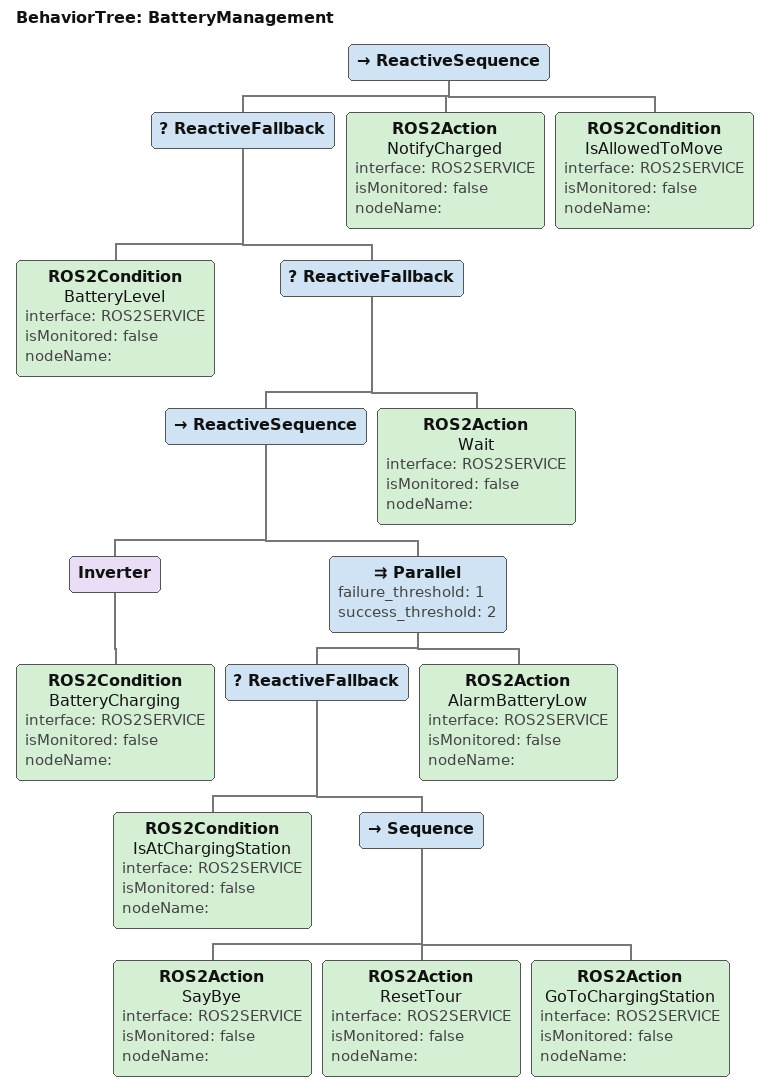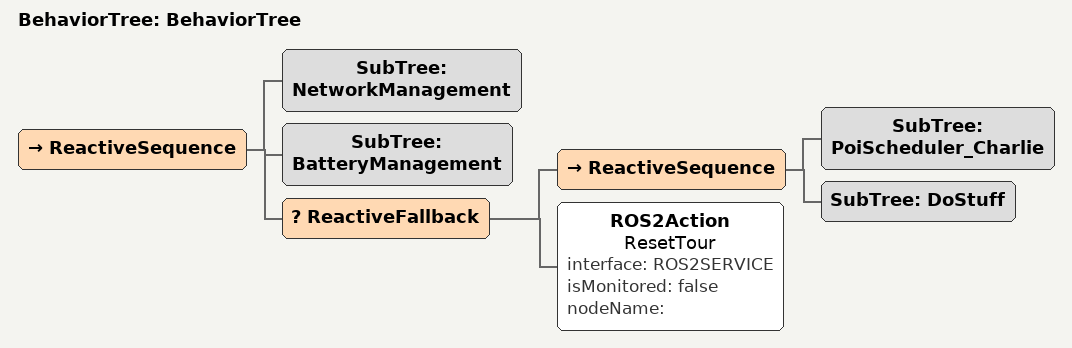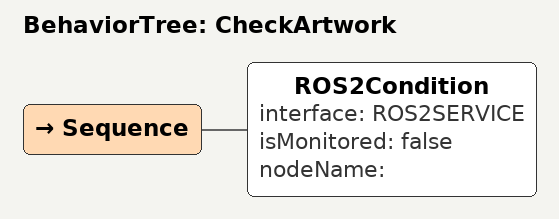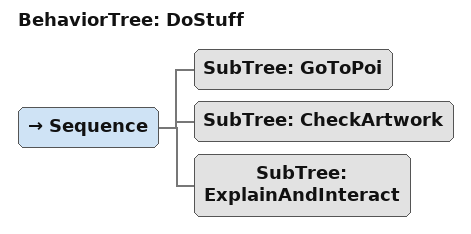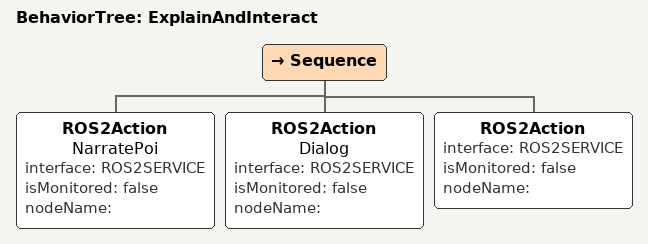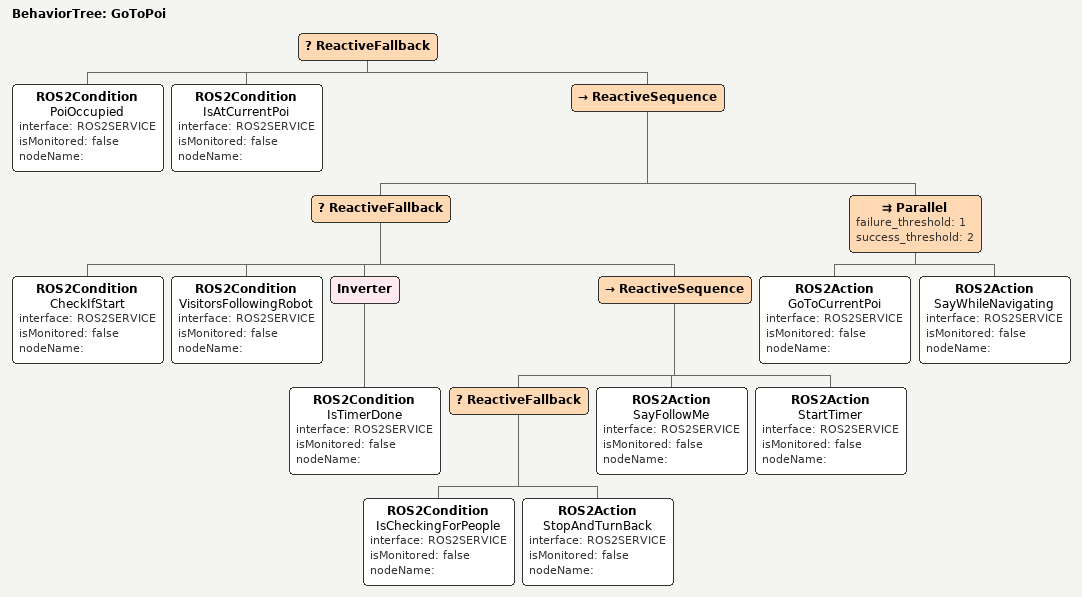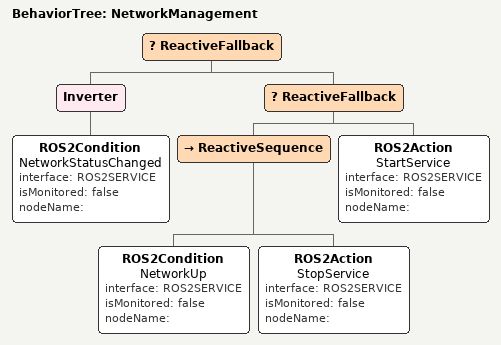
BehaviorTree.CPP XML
<?xml version="1.0" encoding="UTF-8"?>
<root BTCPP_format="3"
      main_tree_to_execute="BehaviorTree">
  <include path="bt_scheduler.xml"/>

  <BehaviorTree ID="BatteryManagement">
    <ReactiveSequence>
      <ReactiveFallback>
        <ROS2Condition name="BatteryLevel"
                       interface="ROS2SERVICE"
                       isMonitored="false"
                       nodeName=""/>
        <ReactiveFallback>
          <ReactiveSequence>
            <Inverter>
              <ROS2Condition name="BatteryCharging"
                             interface="ROS2SERVICE"
                             isMonitored="false"
                             nodeName=""/>
            </Inverter>
            <Parallel failure_threshold="1"
                      success_threshold="2">
              <ReactiveFallback>
                <ROS2Condition name="IsAtChargingStation"
                               interface="ROS2SERVICE"
                               isMonitored="false"
                               nodeName=""/>
                <Sequence>
                  <ROS2Action name="SayBye"
                              interface="ROS2SERVICE"
                              isMonitored="false"
                              nodeName=""/>
                  <ROS2Action name="ResetTour"
                              interface="ROS2SERVICE"
                              isMonitored="false"
                              nodeName=""/>
                  <ROS2Action name="GoToChargingStation"
                              interface="ROS2SERVICE"
                              isMonitored="false"
                              nodeName=""/>
                </Sequence>
              </ReactiveFallback>
              <ROS2Action name="AlarmBatteryLow"
                          interface="ROS2SERVICE"
                          isMonitored="false"
                          nodeName=""/>
            </Parallel>
          </ReactiveSequence>
          <ROS2Action name="Wait"
                      interface="ROS2SERVICE"
                      isMonitored="false"
                      nodeName=""/>
        </ReactiveFallback>
      </ReactiveFallback>
      <ROS2Action name="NotifyCharged"
                  interface="ROS2SERVICE"
                  isMonitored="false"
                  nodeName=""/>
      <ROS2Condition name="IsAllowedToMove"
                     interface="ROS2SERVICE"
                     isMonitored="false"
                     nodeName=""/>
    </ReactiveSequence>
  </BehaviorTree>

  <BehaviorTree ID="BehaviorTree">
    <ReactiveSequence>
      <SubTree ID="NetworkManagement"/>
      <SubTree ID="BatteryManagement"/>
      <ReactiveFallback>
        <ReactiveSequence>
          <SubTree ID="PoiScheduler_Charlie"/>
          <SubTree ID="DoStuff"/>
        </ReactiveSequence>
        <ROS2Action name="ResetTour"
                    interface="ROS2SERVICE"
                    isMonitored="false"
                    nodeName=""/>
      </ReactiveFallback>
    </ReactiveSequence>
  </BehaviorTree>

  <BehaviorTree ID="CheckArtwork">
    <Sequence>
      <ROS2Condition interface="ROS2SERVICE"
                     isMonitored="false"
                     nodeName=""/>
    </Sequence>
  </BehaviorTree>

  <BehaviorTree ID="DoStuff">
    <Sequence>
      <SubTree ID="GoToPoi"/>
      <SubTree ID="CheckArtwork"/>
      <SubTree ID="ExplainAndInteract"/>
    </Sequence>
  </BehaviorTree>

  <BehaviorTree ID="ExplainAndInteract">
    <Sequence>
      <ROS2Action name="NarratePoi"
                  interface="ROS2SERVICE"
                  isMonitored="false"
                  nodeName=""/>
      <ROS2Action name="Dialog"
                  interface="ROS2SERVICE"
                  isMonitored="false"
                  nodeName=""/>
      <ROS2Action interface="ROS2SERVICE"
                  isMonitored="false"
                  nodeName=""/>
    </Sequence>
  </BehaviorTree>

  <BehaviorTree ID="GoToPoi">
    <ReactiveFallback>
      <ROS2Condition name="PoiOccupied"
                     interface="ROS2SERVICE"
                     isMonitored="false"
                     nodeName=""/>
      <ROS2Condition name="IsAtCurrentPoi"
                     interface="ROS2SERVICE"
                     isMonitored="false"
                     nodeName=""/>
      <ReactiveSequence>
        <ReactiveFallback>
          <ROS2Condition name="CheckIfStart"
                         interface="ROS2SERVICE"
                         isMonitored="false"
                         nodeName=""/>
          <ROS2Condition name="VisitorsFollowingRobot"
                         interface="ROS2SERVICE"
                         isMonitored="false"
                         nodeName=""/>
          <Inverter>
            <ROS2Condition name="IsTimerDone"
                           interface="ROS2SERVICE"
                           isMonitored="false"
                           nodeName=""/>
          </Inverter>
          <ReactiveSequence>
            <ReactiveFallback>
              <ROS2Condition name="IsCheckingForPeople"
                             interface="ROS2SERVICE"
                             isMonitored="false"
                             nodeName=""/>
              <ROS2Action name="StopAndTurnBack"
                          interface="ROS2SERVICE"
                          isMonitored="false"
                          nodeName=""/>
            </ReactiveFallback>
            <ROS2Action name="SayFollowMe"
                        interface="ROS2SERVICE"
                        isMonitored="false"
                        nodeName=""/>
            <ROS2Action name="StartTimer"
                        interface="ROS2SERVICE"
                        isMonitored="false"
                        nodeName=""/>
          </ReactiveSequence>
        </ReactiveFallback>
        <Parallel failure_threshold="1"
                  success_threshold="2">
          <ROS2Action name="GoToCurrentPoi"
                      interface="ROS2SERVICE"
                      isMonitored="false"
                      nodeName=""/>
          <ROS2Action name="SayWhileNavigating"
                      interface="ROS2SERVICE"
                      isMonitored="false"
                      nodeName=""/>
        </Parallel>
      </ReactiveSequence>
    </ReactiveFallback>
  </BehaviorTree>

  <BehaviorTree ID="NetworkManagement">
    <ReactiveFallback>
      <Inverter>
        <ROS2Condition name="NetworkStatusChanged"
                       interface="ROS2SERVICE"
                       isMonitored="false"
                       nodeName=""/>
      </Inverter>
      <ReactiveFallback>
        <ReactiveSequence>
          <ROS2Condition name="NetworkUp"
                         interface="ROS2SERVICE"
                         isMonitored="false"
                         nodeName=""/>
          <ROS2Action name="StopService"
                      interface="ROS2SERVICE"
                      isMonitored="false"
                      nodeName=""/>
        </ReactiveSequence>
        <ROS2Action name="StartService"
                    interface="ROS2SERVICE"
                    isMonitored="false"
                    nodeName=""/>
      </ReactiveFallback>
    </ReactiveFallback>
  </BehaviorTree>

</root>
